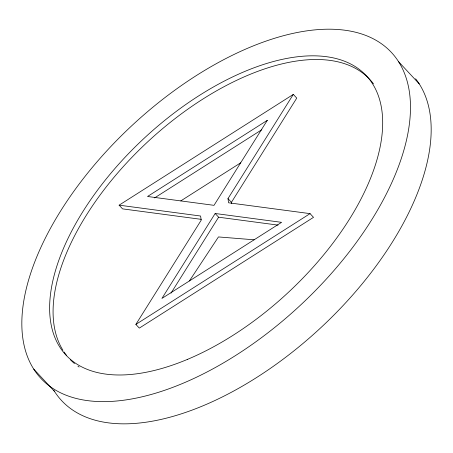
<?xml version="1.0" encoding="UTF-8"?>
<svg xmlns="http://www.w3.org/2000/svg" width="453" height="453" viewBox="0 0 453 453"><rect width="100%" height="100%" fill="white"/><g stroke="black" fill="none" stroke-linecap="round" stroke-linejoin="round"><path stroke-width="0.68" d="M293.306 94.4L227.984 198.607L228.567 202.785L310.062 213.635L313.51 217.344L139.32 328.108L135.872 324.399L201.194 220.192L200.605 216.019L119.116 205.164L293.306 94.4L296.755 98.114L231.432 202.321L231.63 203.708M215.164 213.493L161.925 298.419L281.579 222.338L215.164 213.493L218.612 217.202L278.04 225.113M171.002 293.159L218.612 217.202M189.382 280.962L218.459 236.936L254.122 239.796M154.564 197.921L261.817 129.722M180.781 200.911L240.662 162.831M135.872 324.399L310.062 213.635M201.274 219.354L122.565 208.873L119.116 205.164M398.549 61.659A239.326 123.142 -42.9 0 1 182.865 383.34A239.326 123.142 -42.9 0 1 67.027 201.109A239.326 123.142 -42.9 0 1 398.549 61.659L419.257 83.918M227.984 198.607L231.432 202.321M33.743 369.082L54.451 391.341M415.616 78.76A239.326 123.142 -42.9 0 1 307.4 339.716A239.326 123.142 -42.9 0 1 53.754 390.22M79.122 367.015A205.09 105.526 -42.9 0 1 77.933 366.194M74.519 363.572A205.09 105.526 -42.9 0 1 70.323 359.699M66.568 355.429A205.09 105.526 -42.9 0 1 64.06 351.992M62.933 350.248A205.09 105.526 -42.9 0 1 159.649 131.16A205.09 105.526 -42.9 0 1 373.493 83.856M267.304 120.328L214.014 205.334L147.542 196.483L267.304 120.328M187.627 359.314A205.09 105.526 -42.9 0 0 372.462 83.646A205.09 105.526 -42.9 0 0 88.358 203.148A205.09 105.526 -42.9 0 0 187.627 359.314"/></g></svg>
